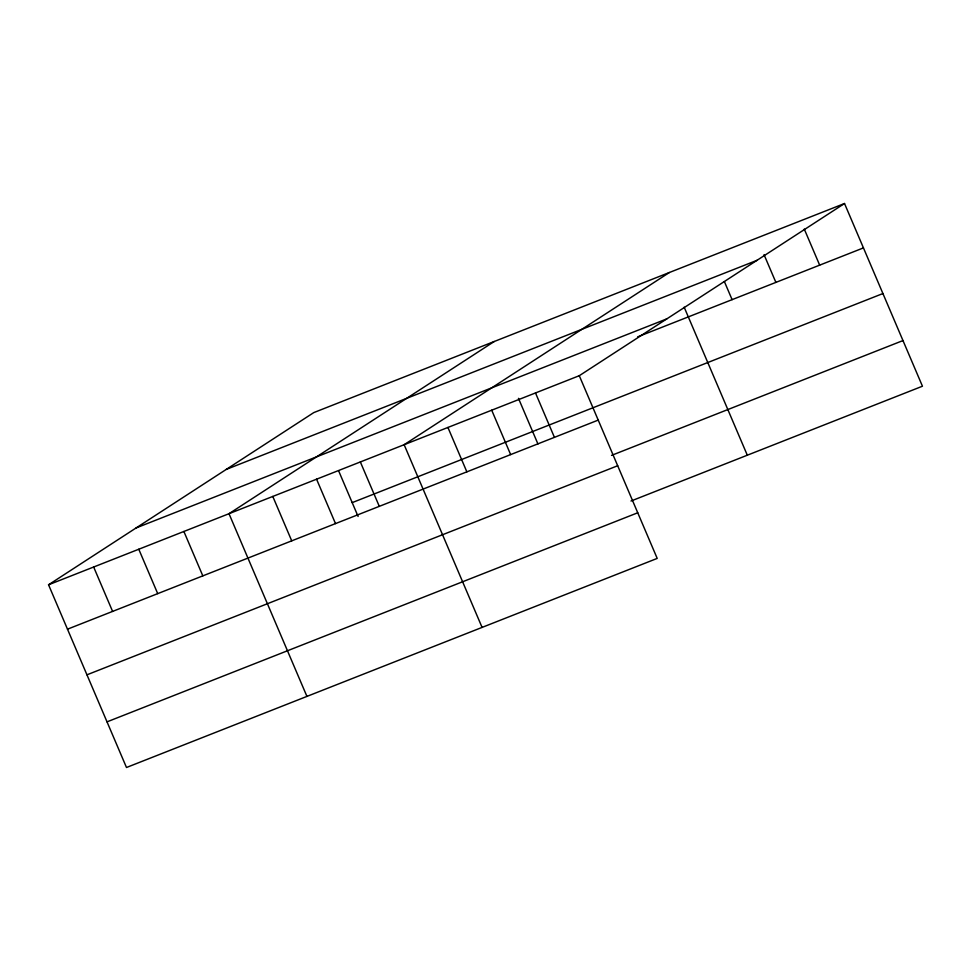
<?xml version="1.0" encoding="UTF-8"?>
<svg xmlns="http://www.w3.org/2000/svg" width="971" height="971" viewBox="0 0 971 971"><rect width="100%" height="100%" fill="white"/><g stroke="black" fill="none" stroke-linecap="round" stroke-linejoin="round"><path stroke-width="1.46" d="M844.515 203.509L579.286 375.704L657.209 558.41L126.485 767.491L48.55 584.785L313.791 412.59L844.515 203.509L922.45 386.215L631.004 501.024M494.239 341.501L228.998 513.695L306.933 696.401M669.383 272.499L404.142 444.706L482.077 627.412M226.255 469.418L756.992 260.337M136.074 527.957L666.81 318.876M637.692 336.84L863.45 247.896M48.55 584.785L579.286 375.704M352.194 502.626L882.918 293.545M67.485 629.184L598.221 420.103M611.536 455.387L902.981 340.566M86.953 674.821L617.69 465.74M107.016 721.854L637.741 512.773M804.279 229.083L819.67 265.144M764.043 254.657L775.89 282.403M724.402 281.614L732.098 299.651M684.167 307.188L747.306 455.205M535.494 392.952L554.429 437.351M518.478 398.341L537.946 443.99M491.714 410.211L510.649 454.598M447.922 427.458L466.857 471.845M360.35 461.953L379.297 506.352M338.624 470.814L358.093 516.451M316.57 479.201L335.505 523.6M272.79 496.448L291.725 540.847M183.883 531.477L202.818 575.864M138.78 549.246L157.715 593.633M93.665 567.015L112.6 611.414"/></g></svg>
